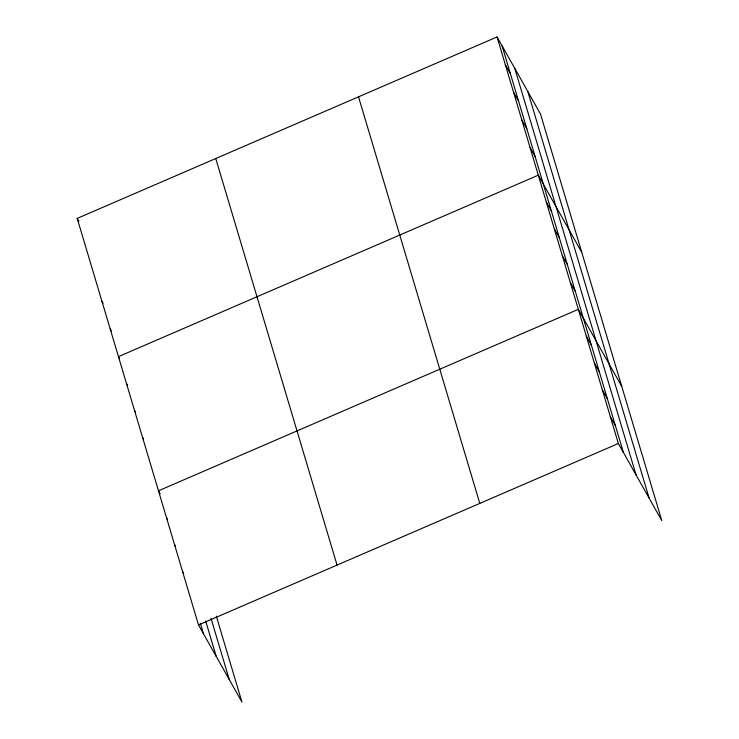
<?xml version="1.0" encoding="UTF-8"?>
<svg xmlns="http://www.w3.org/2000/svg" width="739" height="739" viewBox="0 0 739 739"><rect width="100%" height="100%" fill="white"/><g stroke="black" fill="none" stroke-linecap="round" stroke-linejoin="round"><path stroke-width="1.11" d="M216.324 616.187L241.939 702.05L198.505 624.963L77.216 218.402L497.061 36.95L540.495 114.037L661.784 520.598L618.349 443.511L497.061 36.95M198.505 624.963L618.349 443.511M505.31 64.598L510.353 73.549M513.559 92.246L518.602 101.197M521.808 119.894L526.852 128.845M530.048 147.532L535.101 156.492M581.732 252.267L538.297 175.18L118.452 356.632L119.57 358.618M546.306 202.015L551.349 210.975M554.305 228.85L559.358 237.801M562.314 255.685L567.358 264.636M570.323 282.51L575.367 291.471M621.758 386.432L578.323 309.345L158.479 490.798L160.16 493.781M586.332 336.18L591.376 345.141M594.332 363.015L599.384 371.966M602.34 389.85L607.384 398.801M610.34 416.685L615.393 425.636M77.216 218.402L78.897 221.386M101.954 301.336L103.081 303.332M110.203 328.984L111.33 330.98M126.461 383.467L127.579 385.453M134.461 410.302L135.588 412.288M142.47 437.128L143.588 439.123M166.478 517.633L167.605 519.619M174.487 544.467L175.605 546.454M182.496 571.293L183.614 573.288M527.831 91.553L649.119 498.114M514.778 68.385L636.067 474.955M502.104 45.91L623.393 452.471M358.517 96.827L479.796 503.388M215.76 158.525L337.049 565.086M211.021 618.386L229.266 679.566M205.654 620.982L216.213 656.408M200.343 623.189L203.548 633.923"/></g></svg>
